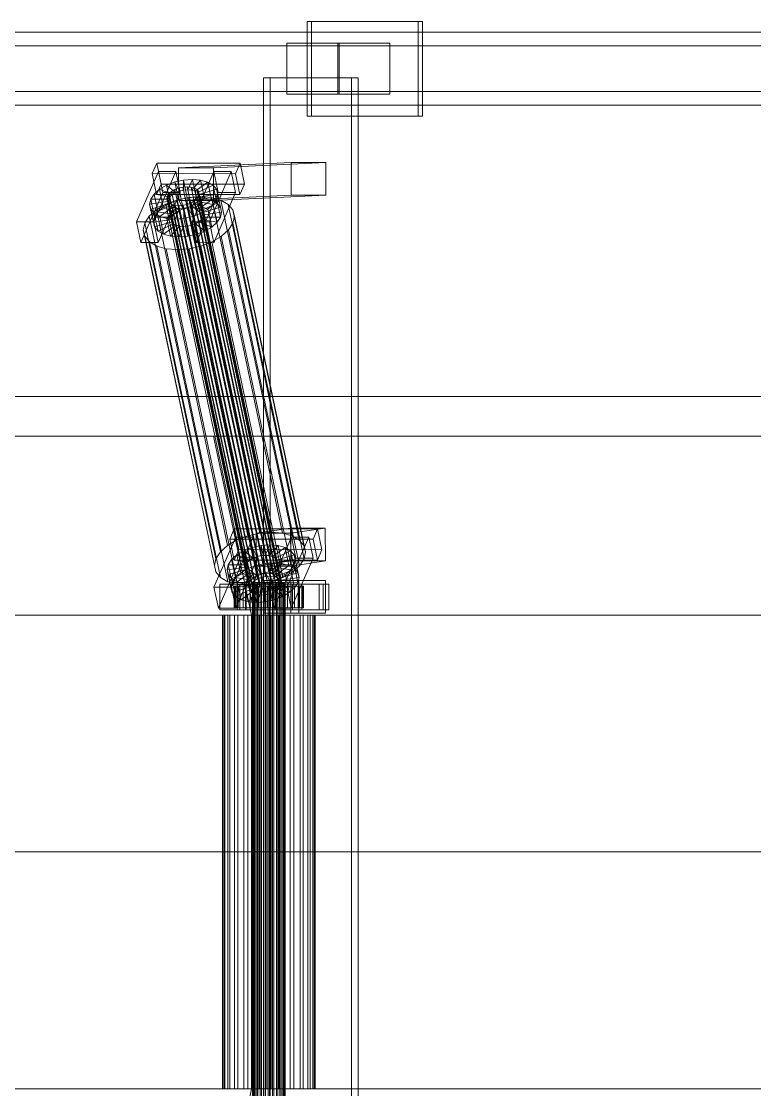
# Model space of a CAD drawing. Header units: millimetres. Extents: x -1970 to 34302, y -65268 to 6837.
# Drawn here: x 8276 to 8679, y -18130 to -17544 of the extents above; entities that cross this region are included whole.
import ezdxf

# ---------------------------------------------------------------- set-up
doc = ezdxf.new("R2010")
doc.units = ezdxf.units.MM
doc.layers.add('superior_C01', color=7, linetype='Continuous', lineweight=0)

msp = doc.modelspace()

# ---------------------------------------------------------------- linework, layer by layer
at = {"layer": 'superior_C01'}
for p, q in [((8494.11, -17544), (8433.147, -17544)), ((8433.147, -17544), (8433.147, -17596)), ((8435.582, -17544), (8433.147, -17544)), ((8435.582, -17596), (8435.582, -17544)), ((8435.582, -17544), (8496.545, -17544)), ((8494.11, -17596), (8494.11, -17544)), ((8494.11, -17544), (8496.545, -17544)), ((8496.545, -17544), (8496.545, -17596)), ((9189.09, -17550), (8046.028, -17550)), ((8058.203, -17550), (9201.265, -17550)), ((9275.837, -17550), (8132.775, -17550)), ((8147.994, -17550), (9291.056, -17550)), ((9282.365, -17557.5), (8051.034, -17557.5)), ((8053.197, -17557.5), (9284.528, -17557.5)), ((8450.666, -17556), (8422.09, -17556)), ((8422.09, -17556), (8422.09, -17584)), ((8449.949, -17556), (8422.09, -17556)), ((8449.949, -17584), (8449.949, -17556)), ((8449.949, -17556), (8478.526, -17556)), ((8450.666, -17584), (8450.666, -17556)), ((8450.666, -17556), (8478.526, -17556)), ((8478.526, -17556), (8478.526, -17584)), ((8457.529, -17575), (8409.139, -17575)), ((8409.139, -17575), (8409.139, -18425)), ((8412.792, -17575), (8409.139, -17575)), ((8412.792, -18425), (8412.792, -17575)), ((8412.792, -17575), (8461.181, -17575)), ((8457.529, -18425), (8457.529, -17575)), ((8457.529, -17575), (8461.181, -17575)), ((8461.181, -17575), (8461.181, -18425)), ((8051.034, -17582.5), (9282.365, -17582.5)), ((8053.197, -17582.5), (9284.528, -17582.5)), ((8422.09, -17584), (8450.666, -17584)), ((8422.09, -17584), (8449.949, -17584)), ((8478.526, -17584), (8449.949, -17584)), ((8478.526, -17584), (8450.666, -17584)), ((8046.028, -17590), (9189.09, -17590)), ((8058.203, -17590), (9201.265, -17590)), ((8132.775, -17590), (9275.837, -17590)), ((8147.994, -17590), (9291.056, -17590)), ((8433.147, -17596), (8494.11, -17596)), ((8433.147, -17596), (8435.582, -17596)), ((8496.545, -17596), (8435.582, -17596)), ((8496.545, -17596), (8494.11, -17596)), ((8350.609, -17621.857), (8348.109, -17627.592)), ((8353.04, -17633.325), (8350.609, -17621.857)), ((8350.609, -17621.857), (8396.332, -17621.914)), ((8424.296, -17621.488), (8362.622, -17624.356)), ((8381.673, -17624.356), (8443.347, -17621.488)), ((8393.832, -17627.65), (8396.332, -17621.914)), ((8396.332, -17621.914), (8398.763, -17633.382)), ((8424.374, -17639.486), (8424.296, -17621.488)), ((8424.296, -17621.488), (8443.347, -17621.488)), ((8443.347, -17621.488), (8443.425, -17639.486)), ((8351.467, -17626.449), (8339.468, -17653.98)), ((8393.832, -17627.65), (8348.109, -17627.592)), ((8348.109, -17627.592), (8350.541, -17639.061)), ((8348.993, -17653.992), (8360.993, -17626.461)), ((8353.898, -17637.917), (8351.467, -17626.449)), ((8351.467, -17626.449), (8360.993, -17626.461)), ((8360.993, -17626.461), (8363.424, -17637.929)), ((8381.673, -17624.356), (8362.622, -17624.356)), ((8362.622, -17624.356), (8362.7, -17642.354)), ((8381.949, -17626.487), (8369.949, -17654.019)), ((8379.475, -17654.031), (8391.474, -17626.499)), ((8381.75, -17642.354), (8381.673, -17624.356)), ((8384.38, -17637.955), (8381.949, -17626.487)), ((8381.949, -17626.487), (8391.474, -17626.499)), ((8391.474, -17626.499), (8393.905, -17637.967)), ((8396.263, -17639.118), (8393.832, -17627.65)), ((8350.541, -17639.061), (8353.04, -17633.325)), ((8352.096, -17636.164), (8355.956, -17633.91)), ((8398.763, -17633.382), (8353.04, -17633.325)), ((8355.956, -17633.91), (8360.459, -17632.183)), ((8355.956, -17633.91), (8360.924, -17637.975)), ((8358.039, -17643.74), (8355.956, -17633.91)), ((8360.459, -17632.183), (8365.298, -17631.1)), ((8360.459, -17632.183), (8363.057, -17637.157)), ((8362.543, -17642.013), (8360.459, -17632.183)), ((8360.576, -17636.336), (8362.709, -17635.518)), ((8362.709, -17635.518), (8365.002, -17635.005)), ((8408.032, -17849.317), (8362.709, -17635.518)), ((8365.002, -17635.005), (8367.297, -17634.832)), ((8410.325, -17848.804), (8365.002, -17635.005)), ((8365.298, -17631.1), (8370.144, -17630.735)), ((8365.298, -17631.1), (8365.349, -17636.643)), ((8367.382, -17640.93), (8365.298, -17631.1)), ((8367.297, -17634.832), (8369.439, -17635.011)), ((8412.62, -17848.631), (8367.297, -17634.832)), ((8370.144, -17630.735), (8367.645, -17636.47)), ((8369.439, -17635.011), (8371.282, -17635.529)), ((8414.762, -17848.809), (8369.439, -17635.011)), ((8374.667, -17631.112), (8369.787, -17636.649)), ((8372.228, -17640.564), (8370.144, -17630.735)), ((8370.144, -17630.735), (8374.667, -17631.112)), ((8371.282, -17635.529), (8372.7, -17636.352)), ((8416.605, -17849.328), (8371.282, -17635.529)), ((8378.557, -17632.206), (8371.63, -17637.167)), ((8381.551, -17633.943), (8373.048, -17637.99)), ((8376.751, -17640.942), (8374.667, -17631.112)), ((8374.667, -17631.112), (8378.557, -17632.206)), ((8380.641, -17642.036), (8378.557, -17632.206)), ((8378.557, -17632.206), (8381.551, -17633.943)), ((8383.635, -17643.772), (8381.551, -17633.943)), ((8381.551, -17633.943), (8383.443, -17636.203)), ((8398.763, -17633.382), (8396.263, -17639.118)), ((8341.899, -17665.449), (8353.898, -17637.917)), ((8346.684, -17644.431), (8347.296, -17641.61)), ((8347.296, -17641.61), (8349.142, -17638.79)), ((8347.296, -17641.61), (8356.822, -17641.622)), ((8349.38, -17651.44), (8347.296, -17641.61)), ((8349.142, -17638.79), (8352.096, -17636.164)), ((8349.142, -17638.79), (8357.696, -17640.286)), ((8351.226, -17648.62), (8349.142, -17638.79)), ((8350.541, -17639.061), (8396.263, -17639.118)), ((8363.424, -17637.929), (8351.424, -17665.461)), ((8352.096, -17636.164), (8359.095, -17639.042)), ((8354.18, -17645.994), (8352.096, -17636.164)), ((8363.424, -17637.929), (8353.898, -17637.917)), ((8356.184, -17641.32), (8356.474, -17639.983)), ((8356.498, -17642.566), (8356.184, -17641.32)), ((8401.507, -17855.119), (8356.184, -17641.32)), ((8356.474, -17639.983), (8357.349, -17638.648)), ((8401.797, -17853.782), (8356.474, -17639.983)), ((8356.822, -17641.622), (8356.532, -17642.958)), ((8357.696, -17640.286), (8356.822, -17641.622)), ((8356.822, -17641.622), (8358.906, -17651.452)), ((8357.349, -17638.648), (8358.748, -17637.404)), ((8402.672, -17852.446), (8357.349, -17638.648)), ((8359.095, -17639.042), (8357.696, -17640.286)), ((8357.696, -17640.286), (8359.78, -17650.116)), ((8358.748, -17637.404), (8360.576, -17636.336)), ((8404.071, -17851.202), (8358.748, -17637.404)), ((8360.924, -17637.975), (8359.095, -17639.042)), ((8359.095, -17639.042), (8361.179, -17648.872)), ((8405.899, -17850.135), (8360.576, -17636.336)), ((8363.057, -17637.157), (8360.924, -17637.975)), ((8360.924, -17637.975), (8363.007, -17647.804)), ((8361.575, -17642.107), (8368.044, -17640.659)), ((8367.382, -17640.93), (8362.543, -17642.013)), ((8424.374, -17639.486), (8362.7, -17642.354)), ((8365.349, -17636.643), (8363.057, -17637.157)), ((8363.057, -17637.157), (8365.14, -17646.986)), ((8367.645, -17636.47), (8365.349, -17636.643)), ((8365.349, -17636.643), (8367.433, -17646.473)), ((8372.228, -17640.564), (8367.382, -17640.93)), ((8367.433, -17646.473), (8367.382, -17640.93)), ((8367.645, -17636.47), (8369.728, -17646.3)), ((8369.787, -17636.649), (8367.645, -17636.47)), ((8368.044, -17640.659), (8374.523, -17640.17)), ((8407.116, -17824.968), (8368.044, -17640.659)), ((8369.728, -17646.3), (8372.228, -17640.564)), ((8369.787, -17636.649), (8371.871, -17646.479)), ((8371.63, -17637.167), (8369.787, -17636.649)), ((8372.746, -17641.341), (8371.347, -17642.585)), ((8371.63, -17637.167), (8373.713, -17646.997)), ((8373.048, -17637.99), (8371.63, -17637.167)), ((8371.871, -17646.479), (8376.751, -17640.942)), ((8376.751, -17640.942), (8372.228, -17640.564)), ((8372.381, -17665.487), (8384.38, -17637.955)), ((8372.7, -17636.352), (8373.597, -17637.422)), ((8418.023, -17850.15), (8372.7, -17636.352)), ((8373.62, -17640.005), (8372.746, -17641.341)), ((8418.069, -17855.139), (8372.746, -17641.341)), ((8373.048, -17637.99), (8375.131, -17647.82)), ((8373.944, -17639.061), (8373.048, -17637.99)), ((8373.093, -17642.979), (8373.968, -17641.643)), ((8373.597, -17637.422), (8373.911, -17638.668)), ((8418.92, -17851.221), (8373.597, -17637.422)), ((8373.911, -17638.668), (8373.62, -17640.005)), ((8373.62, -17640.005), (8418.943, -17853.804)), ((8419.233, -17852.467), (8373.911, -17638.668)), ((8383.443, -17636.203), (8373.944, -17639.061)), ((8373.944, -17639.061), (8376.028, -17648.891)), ((8374.258, -17640.307), (8373.944, -17639.061)), ((8373.968, -17641.643), (8374.258, -17640.307)), ((8373.968, -17641.643), (8383.493, -17641.655)), ((8376.051, -17651.473), (8373.968, -17641.643)), ((8384.106, -17638.834), (8374.258, -17640.307)), ((8374.258, -17640.307), (8376.342, -17650.137)), ((8374.523, -17640.17), (8380.568, -17640.674)), ((8413.594, -17824.479), (8374.523, -17640.17)), ((8380.641, -17642.036), (8376.751, -17640.942)), ((8380.568, -17640.674), (8385.769, -17642.137)), ((8419.64, -17824.984), (8380.568, -17640.674)), ((8383.493, -17641.655), (8381.647, -17644.475)), ((8443.425, -17639.486), (8381.75, -17642.354)), ((8393.905, -17637.967), (8381.906, -17665.499)), ((8385.527, -17646.033), (8383.443, -17636.203)), ((8383.443, -17636.203), (8384.106, -17638.834)), ((8384.106, -17638.834), (8383.493, -17641.655)), ((8383.493, -17641.655), (8385.577, -17651.485)), ((8386.19, -17648.664), (8384.106, -17638.834)), ((8393.905, -17637.967), (8384.38, -17637.955)), ((8443.425, -17639.486), (8424.374, -17639.486)), ((8346.446, -17650.939), (8350.395, -17647.428)), ((8346.684, -17644.431), (8356.532, -17642.958)), ((8347.346, -17647.062), (8346.684, -17644.431)), ((8348.767, -17654.261), (8346.684, -17644.431)), ((8347.346, -17647.062), (8356.845, -17644.204)), ((8349.239, -17649.322), (8347.346, -17647.062)), ((8349.43, -17656.892), (8347.346, -17647.062)), ((8349.239, -17649.322), (8357.742, -17645.275)), ((8350.395, -17647.428), (8355.555, -17644.416)), ((8389.466, -17831.737), (8350.395, -17647.428)), ((8354.18, -17645.994), (8351.226, -17648.62)), ((8352.232, -17651.059), (8359.16, -17646.098)), ((8358.039, -17643.74), (8354.18, -17645.994)), ((8361.179, -17648.872), (8354.18, -17645.994)), ((8355.555, -17644.416), (8361.575, -17642.107)), ((8394.626, -17828.725), (8355.555, -17644.416)), ((8356.123, -17652.153), (8361.003, -17646.616)), ((8357.394, -17643.637), (8356.498, -17642.566)), ((8401.821, -17856.365), (8356.498, -17642.566)), ((8356.532, -17642.958), (8356.845, -17644.204)), ((8356.532, -17642.958), (8358.615, -17652.788)), ((8356.845, -17644.204), (8357.742, -17645.275)), ((8356.845, -17644.204), (8358.929, -17654.034)), ((8358.812, -17644.459), (8357.394, -17643.637)), ((8402.717, -17857.435), (8357.394, -17643.637)), ((8357.742, -17645.275), (8359.16, -17646.098)), ((8357.742, -17645.275), (8359.826, -17655.105)), ((8362.543, -17642.013), (8358.039, -17643.74)), ((8363.007, -17647.804), (8358.039, -17643.74)), ((8360.655, -17644.978), (8358.812, -17644.459)), ((8404.135, -17858.258), (8358.812, -17644.459)), ((8359.16, -17646.098), (8361.003, -17646.616)), ((8359.16, -17646.098), (8361.244, -17655.927)), ((8360.645, -17652.53), (8363.145, -17646.795)), ((8362.798, -17645.156), (8360.655, -17644.978)), ((8405.978, -17858.776), (8360.655, -17644.978)), ((8361.003, -17646.616), (8363.145, -17646.795)), ((8361.003, -17646.616), (8363.086, -17656.446)), ((8400.646, -17826.416), (8361.575, -17642.107)), ((8365.14, -17646.986), (8362.543, -17642.013)), ((8362.7, -17642.354), (8381.75, -17642.354)), ((8365.093, -17644.983), (8362.798, -17645.156)), ((8408.12, -17858.955), (8362.798, -17645.156)), ((8363.007, -17647.804), (8365.14, -17646.986)), ((8363.145, -17646.795), (8365.44, -17646.622)), ((8363.145, -17646.795), (8365.229, -17656.624)), ((8367.385, -17644.47), (8365.093, -17644.983)), ((8410.416, -17858.782), (8365.093, -17644.983)), ((8365.14, -17646.986), (8367.433, -17646.473)), ((8365.44, -17646.622), (8367.733, -17646.108)), ((8365.491, -17652.165), (8365.44, -17646.622)), ((8365.44, -17646.622), (8367.524, -17656.451)), ((8369.518, -17643.652), (8367.385, -17644.47)), ((8412.708, -17858.269), (8367.385, -17644.47)), ((8367.433, -17646.473), (8369.728, -17646.3)), ((8367.733, -17646.108), (8369.866, -17645.29)), ((8370.331, -17651.082), (8367.733, -17646.108)), ((8367.733, -17646.108), (8369.817, -17655.938)), ((8371.347, -17642.585), (8369.518, -17643.652)), ((8414.841, -17857.451), (8369.518, -17643.652)), ((8369.728, -17646.3), (8371.871, -17646.479)), ((8369.866, -17645.29), (8371.694, -17644.223)), ((8374.834, -17649.355), (8369.866, -17645.29)), ((8369.866, -17645.29), (8371.95, -17655.12)), ((8416.67, -17856.383), (8371.347, -17642.585)), ((8371.694, -17644.223), (8373.093, -17642.979)), ((8378.694, -17647.101), (8371.694, -17644.223)), ((8371.694, -17644.223), (8373.778, -17654.053)), ((8371.871, -17646.479), (8373.713, -17646.997)), ((8381.647, -17644.475), (8373.093, -17642.979)), ((8373.093, -17642.979), (8375.177, -17652.809)), ((8373.713, -17646.997), (8380.641, -17642.036)), ((8373.713, -17646.997), (8375.131, -17647.82)), ((8378.694, -17647.101), (8374.834, -17649.355)), ((8375.131, -17647.82), (8383.635, -17643.772)), ((8376.028, -17648.891), (8385.527, -17646.033)), ((8381.647, -17644.475), (8378.694, -17647.101)), ((8380.777, -17656.931), (8378.694, -17647.101)), ((8383.635, -17643.772), (8380.641, -17642.036)), ((8383.731, -17654.305), (8381.647, -17644.475)), ((8385.527, -17646.033), (8383.635, -17643.772)), ((8386.19, -17648.664), (8385.527, -17646.033)), ((8385.769, -17642.137), (8389.771, -17644.459)), ((8424.841, -17826.446), (8385.769, -17642.137)), ((8389.771, -17644.459), (8392.301, -17647.481)), ((8428.843, -17828.768), (8389.771, -17644.459)), ((8392.301, -17647.481), (8393.187, -17650.998)), ((8431.373, -17831.79), (8392.301, -17647.481)), ((8343.978, -17654.709), (8346.446, -17650.939)), ((8385.518, -17835.248), (8346.446, -17650.939)), ((8349.38, -17651.44), (8348.767, -17654.261)), ((8358.615, -17652.788), (8348.767, -17654.261)), ((8352.232, -17651.059), (8349.239, -17649.322)), ((8351.322, -17659.152), (8349.239, -17649.322)), ((8351.226, -17648.62), (8349.38, -17651.44)), ((8358.906, -17651.452), (8349.38, -17651.44)), ((8359.78, -17650.116), (8351.226, -17648.62)), ((8356.123, -17652.153), (8352.232, -17651.059)), ((8354.316, -17660.889), (8352.232, -17651.059)), ((8360.645, -17652.53), (8356.123, -17652.153)), ((8358.206, -17661.983), (8356.123, -17652.153)), ((8358.615, -17652.788), (8358.906, -17651.452)), ((8358.929, -17654.034), (8358.615, -17652.788)), ((8358.906, -17651.452), (8359.78, -17650.116)), ((8359.78, -17650.116), (8361.179, -17648.872)), ((8365.491, -17652.165), (8360.645, -17652.53)), ((8362.729, -17662.36), (8360.645, -17652.53)), ((8361.179, -17648.872), (8363.007, -17647.804)), ((8370.331, -17651.082), (8365.491, -17652.165)), ((8367.575, -17661.995), (8365.491, -17652.165)), ((8374.834, -17649.355), (8370.331, -17651.082)), ((8372.414, -17660.912), (8370.331, -17651.082)), ((8375.177, -17652.809), (8373.778, -17654.053)), ((8376.917, -17659.184), (8374.834, -17649.355)), ((8375.131, -17647.82), (8376.028, -17648.891)), ((8376.051, -17651.473), (8375.177, -17652.809)), ((8375.177, -17652.809), (8383.731, -17654.305)), ((8376.028, -17648.891), (8376.342, -17650.137)), ((8376.342, -17650.137), (8376.051, -17651.473)), ((8385.577, -17651.485), (8376.051, -17651.473)), ((8376.342, -17650.137), (8386.19, -17648.664)), ((8383.731, -17654.305), (8385.577, -17651.485)), ((8385.577, -17651.485), (8386.19, -17648.664)), ((8393.187, -17650.998), (8392.368, -17654.769)), ((8432.258, -17835.307), (8393.187, -17650.998)), ((8348.993, -17653.992), (8339.468, -17653.98)), ((8339.468, -17653.98), (8341.899, -17665.449)), ((8343.159, -17658.48), (8343.978, -17654.709)), ((8344.045, -17661.997), (8343.159, -17658.48)), ((8382.231, -17842.789), (8343.159, -17658.48)), ((8383.05, -17839.018), (8343.978, -17654.709)), ((8348.767, -17654.261), (8349.43, -17656.892)), ((8351.424, -17665.461), (8348.993, -17653.992)), ((8358.929, -17654.034), (8349.43, -17656.892)), ((8349.43, -17656.892), (8351.322, -17659.152)), ((8359.826, -17655.105), (8351.322, -17659.152)), ((8351.322, -17659.152), (8354.316, -17660.889)), ((8361.244, -17655.927), (8354.316, -17660.889)), ((8363.086, -17656.446), (8358.206, -17661.983)), ((8359.826, -17655.105), (8358.929, -17654.034)), ((8361.244, -17655.927), (8359.826, -17655.105)), ((8363.086, -17656.446), (8361.244, -17655.927)), ((8365.229, -17656.624), (8362.729, -17662.36)), ((8365.229, -17656.624), (8363.086, -17656.446)), ((8367.524, -17656.451), (8365.229, -17656.624)), ((8369.817, -17655.938), (8367.524, -17656.451)), ((8367.524, -17656.451), (8367.575, -17661.995)), ((8371.95, -17655.12), (8369.817, -17655.938)), ((8369.817, -17655.938), (8372.414, -17660.912)), ((8379.475, -17654.031), (8369.949, -17654.019)), ((8369.949, -17654.019), (8372.381, -17665.487)), ((8373.778, -17654.053), (8371.95, -17655.12)), ((8371.95, -17655.12), (8376.917, -17659.184)), ((8372.414, -17660.912), (8376.917, -17659.184)), ((8373.778, -17654.053), (8380.777, -17656.931)), ((8376.917, -17659.184), (8380.777, -17656.931)), ((8381.906, -17665.499), (8379.475, -17654.031)), ((8380.777, -17656.931), (8383.731, -17654.305)), ((8389.9, -17658.539), (8385.952, -17662.05)), ((8392.368, -17654.769), (8389.9, -17658.539)), ((8428.972, -17842.848), (8389.9, -17658.539)), ((8392.368, -17654.769), (8431.439, -17839.078)), ((8346.575, -17665.019), (8344.045, -17661.997)), ((8383.116, -17846.306), (8344.045, -17661.997)), ((8350.577, -17667.341), (8346.575, -17665.019)), ((8385.646, -17849.328), (8346.575, -17665.019)), ((8354.316, -17660.889), (8358.206, -17661.983)), ((8358.206, -17661.983), (8362.729, -17662.36)), ((8362.729, -17662.36), (8367.575, -17661.995)), ((8367.575, -17661.995), (8372.414, -17660.912)), ((8380.792, -17665.062), (8374.772, -17667.371)), ((8385.952, -17662.05), (8380.792, -17665.062)), ((8419.863, -17849.371), (8380.792, -17665.062)), ((8425.023, -17846.359), (8385.952, -17662.05)), ((8341.899, -17665.449), (8351.424, -17665.461)), ((8355.778, -17668.803), (8350.577, -17667.341)), ((8389.648, -17851.65), (8350.577, -17667.341)), ((8361.824, -17669.308), (8355.778, -17668.803)), ((8394.849, -17853.113), (8355.778, -17668.803)), ((8368.302, -17668.819), (8361.824, -17669.308)), ((8400.895, -17853.617), (8361.824, -17669.308)), ((8374.772, -17667.371), (8368.302, -17668.819)), ((8407.373, -17853.128), (8368.302, -17668.819)), ((8372.381, -17665.487), (8381.906, -17665.499)), ((8413.843, -17851.68), (8374.772, -17667.371)), ((2005.168, -17750), (11044.69, -17750)), ((11046.22, -17750), (2006.698, -17750)), ((7447.754, -17771.702), (8381.764, -17771.702)), ((8383.58, -17771.702), (7449.571, -17771.702)), ((8381.764, -17771.702), (8402.602, -17870)), ((8381.764, -17771.702), (8383.58, -17771.702)), ((8381.764, -17771.702), (8953.606, -17771.702)), ((8404.418, -17870), (8383.58, -17771.702)), ((8955.423, -17771.702), (8383.58, -17771.702)), ((8393.154, -17822.549), (8390.654, -17828.285)), ((8395.585, -17834.017), (8393.154, -17822.549)), ((8393.154, -17822.549), (8438.876, -17822.606)), ((8423.981, -17822.189), (8405.079, -17825.057)), ((8424.233, -17840.17), (8423.981, -17822.189)), ((8423.981, -17822.189), (8443.031, -17822.189)), ((8424.13, -17825.057), (8443.031, -17822.189)), ((8436.376, -17828.342), (8438.876, -17822.606)), ((8438.876, -17822.606), (8441.307, -17834.074)), ((8443.031, -17822.189), (8443.284, -17840.17)), ((8394.011, -17827.141), (8382.012, -17854.673)), ((8394.626, -17828.725), (8389.466, -17831.737)), ((8436.376, -17828.342), (8390.654, -17828.285)), ((8390.654, -17828.285), (8393.085, -17839.753)), ((8391.538, -17854.685), (8403.537, -17827.153)), ((8396.443, -17838.609), (8394.011, -17827.141)), ((8394.011, -17827.141), (8403.537, -17827.153)), ((8400.646, -17826.416), (8394.626, -17828.725)), ((8407.116, -17824.968), (8400.646, -17826.416)), ((8403.537, -17827.153), (8405.968, -17838.621)), ((8424.13, -17825.057), (8405.079, -17825.057)), ((8405.079, -17825.057), (8405.332, -17843.038)), ((8413.594, -17824.479), (8407.116, -17824.968)), ((8424.493, -17827.179), (8412.494, -17854.711)), ((8419.64, -17824.984), (8413.594, -17824.479)), ((8424.841, -17826.446), (8419.64, -17824.984)), ((8422.019, -17854.723), (8434.019, -17827.191)), ((8424.382, -17843.038), (8424.13, -17825.057)), ((8426.924, -17838.647), (8424.493, -17827.179)), ((8424.493, -17827.179), (8434.019, -17827.191)), ((8428.843, -17828.768), (8424.841, -17826.446)), ((8431.373, -17831.79), (8428.843, -17828.768)), ((8434.019, -17827.191), (8436.45, -17838.659)), ((8438.807, -17839.81), (8436.376, -17828.342)), ((8385.518, -17835.248), (8383.05, -17839.018)), ((8389.466, -17831.737), (8385.518, -17835.248)), ((8393.085, -17839.753), (8395.585, -17834.017)), ((8394.64, -17836.856), (8398.5, -17834.603)), ((8441.307, -17834.074), (8395.585, -17834.017)), ((8398.5, -17834.603), (8403.003, -17832.875)), ((8398.5, -17834.603), (8403.468, -17838.667)), ((8400.584, -17844.433), (8398.5, -17834.603)), ((8403.003, -17832.875), (8407.843, -17831.792)), ((8403.003, -17832.875), (8405.601, -17837.849)), ((8405.087, -17842.705), (8403.003, -17832.875)), ((8407.843, -17831.792), (8412.689, -17831.427)), ((8407.843, -17831.792), (8407.893, -17837.336)), ((8409.927, -17841.622), (8407.843, -17831.792)), ((8412.689, -17831.427), (8410.189, -17837.163)), ((8417.211, -17831.804), (8412.331, -17837.341)), ((8414.773, -17841.257), (8412.689, -17831.427)), ((8412.689, -17831.427), (8417.211, -17831.804)), ((8421.102, -17832.898), (8414.174, -17837.86)), ((8424.095, -17834.635), (8415.592, -17838.682)), ((8419.295, -17841.634), (8417.211, -17831.804)), ((8417.211, -17831.804), (8421.102, -17832.898)), ((8423.186, -17842.728), (8421.102, -17832.898)), ((8421.102, -17832.898), (8424.095, -17834.635)), ((8426.179, -17844.465), (8424.095, -17834.635)), ((8424.095, -17834.635), (8425.988, -17836.895)), ((8432.258, -17835.307), (8431.373, -17831.79)), ((8431.439, -17839.078), (8432.258, -17835.307)), ((8441.307, -17834.074), (8438.807, -17839.81)), ((8383.05, -17839.018), (8382.231, -17842.789)), ((8384.443, -17866.141), (8396.443, -17838.609)), ((8389.841, -17842.302), (8391.687, -17839.482)), ((8391.687, -17839.482), (8394.64, -17836.856)), ((8391.687, -17839.482), (8400.241, -17840.978)), ((8393.77, -17849.312), (8391.687, -17839.482)), ((8393.085, -17839.753), (8438.807, -17839.81)), ((8405.968, -17838.621), (8393.969, -17866.153)), ((8394.64, -17836.856), (8401.64, -17839.734)), ((8396.724, -17846.686), (8394.64, -17836.856)), ((8405.968, -17838.621), (8396.443, -17838.609)), ((8400.241, -17840.978), (8399.366, -17842.314)), ((8401.64, -17839.734), (8400.241, -17840.978)), ((8400.241, -17840.978), (8402.324, -17850.808)), ((8403.468, -17838.667), (8401.64, -17839.734)), ((8401.64, -17839.734), (8403.723, -17849.564)), ((8405.601, -17837.849), (8403.468, -17838.667)), ((8403.468, -17838.667), (8405.552, -17848.497)), ((8424.233, -17840.17), (8405.332, -17843.038)), ((8407.893, -17837.336), (8405.601, -17837.849)), ((8405.601, -17837.849), (8407.685, -17847.679)), ((8410.189, -17837.163), (8407.893, -17837.336)), ((8407.893, -17837.336), (8409.977, -17847.165)), ((8414.773, -17841.257), (8409.927, -17841.622)), ((8410.189, -17837.163), (8412.273, -17846.992)), ((8412.331, -17837.341), (8410.189, -17837.163)), ((8412.273, -17846.992), (8414.773, -17841.257)), ((8412.331, -17837.341), (8414.415, -17847.171)), ((8414.174, -17837.86), (8412.331, -17837.341)), ((8414.174, -17837.86), (8416.258, -17847.689)), ((8415.592, -17838.682), (8414.174, -17837.86)), ((8419.295, -17841.634), (8414.773, -17841.257)), ((8414.925, -17866.179), (8426.924, -17838.647)), ((8415.592, -17838.682), (8417.676, -17848.512)), ((8416.488, -17839.753), (8415.592, -17838.682)), ((8425.988, -17836.895), (8416.488, -17839.753)), ((8416.488, -17839.753), (8418.572, -17849.583)), ((8416.802, -17840.999), (8416.488, -17839.753)), ((8416.512, -17842.335), (8416.802, -17840.999)), ((8426.65, -17839.526), (8416.802, -17840.999)), ((8416.802, -17840.999), (8418.886, -17850.829)), ((8443.284, -17840.17), (8424.233, -17840.17)), ((8443.284, -17840.17), (8424.382, -17843.038)), ((8436.45, -17838.659), (8424.451, -17866.191)), ((8428.072, -17846.725), (8425.988, -17836.895)), ((8425.988, -17836.895), (8426.65, -17839.526)), ((8426.65, -17839.526), (8426.038, -17842.347)), ((8428.734, -17849.356), (8426.65, -17839.526)), ((8436.45, -17838.659), (8426.924, -17838.647)), ((8428.972, -17842.848), (8431.439, -17839.078)), ((8382.231, -17842.789), (8383.116, -17846.306)), ((8383.116, -17846.306), (8385.646, -17849.328)), ((8389.228, -17845.123), (8389.841, -17842.302)), ((8389.228, -17845.123), (8399.076, -17843.65)), ((8389.891, -17847.754), (8389.228, -17845.123)), ((8391.312, -17854.953), (8389.228, -17845.123)), ((8389.841, -17842.302), (8399.366, -17842.314)), ((8391.924, -17852.132), (8389.841, -17842.302)), ((8389.891, -17847.754), (8399.39, -17844.897)), ((8391.783, -17850.015), (8400.286, -17845.967)), ((8396.724, -17846.686), (8393.77, -17849.312)), ((8394.777, -17851.751), (8401.704, -17846.79)), ((8400.584, -17844.433), (8396.724, -17846.686)), ((8403.723, -17849.564), (8396.724, -17846.686)), ((8399.366, -17842.314), (8399.076, -17843.65)), ((8399.076, -17843.65), (8399.39, -17844.897)), ((8399.076, -17843.65), (8401.16, -17853.48)), ((8399.366, -17842.314), (8401.45, -17852.144)), ((8399.39, -17844.897), (8400.286, -17845.967)), ((8399.39, -17844.897), (8401.474, -17854.726)), ((8400.286, -17845.967), (8401.704, -17846.79)), ((8400.286, -17845.967), (8402.37, -17855.797)), ((8405.087, -17842.705), (8400.584, -17844.433)), ((8405.552, -17848.497), (8400.584, -17844.433)), ((8401.704, -17846.79), (8403.547, -17847.308)), ((8401.704, -17846.79), (8403.788, -17856.62)), ((8409.927, -17841.622), (8405.087, -17842.705)), ((8407.685, -17847.679), (8405.087, -17842.705)), ((8405.332, -17843.038), (8424.382, -17843.038)), ((8407.685, -17847.679), (8409.977, -17847.165)), ((8407.985, -17847.314), (8410.277, -17846.801)), ((8409.977, -17847.165), (8409.927, -17841.622)), ((8409.977, -17847.165), (8412.273, -17846.992)), ((8410.277, -17846.801), (8412.41, -17845.983)), ((8412.875, -17851.774), (8410.277, -17846.801)), ((8410.277, -17846.801), (8412.361, -17856.631)), ((8412.273, -17846.992), (8414.415, -17847.171)), ((8412.41, -17845.983), (8414.239, -17844.915)), ((8417.378, -17850.047), (8412.41, -17845.983)), ((8412.41, -17845.983), (8414.494, -17855.812)), ((8414.239, -17844.915), (8415.638, -17843.671)), ((8421.238, -17847.793), (8414.239, -17844.915)), ((8414.239, -17844.915), (8416.322, -17854.745)), ((8414.415, -17847.171), (8419.295, -17841.634)), ((8414.415, -17847.171), (8416.258, -17847.689)), ((8415.638, -17843.671), (8416.512, -17842.335)), ((8424.192, -17845.167), (8415.638, -17843.671)), ((8415.638, -17843.671), (8417.721, -17853.501)), ((8416.258, -17847.689), (8423.186, -17842.728)), ((8416.512, -17842.335), (8426.038, -17842.347)), ((8418.596, -17852.165), (8416.512, -17842.335)), ((8417.676, -17848.512), (8426.179, -17844.465)), ((8418.572, -17849.583), (8428.072, -17846.725)), ((8423.186, -17842.728), (8419.295, -17841.634)), ((8419.863, -17849.371), (8425.023, -17846.359)), ((8424.192, -17845.167), (8421.238, -17847.793)), ((8426.179, -17844.465), (8423.186, -17842.728)), ((8426.038, -17842.347), (8424.192, -17845.167)), ((8426.275, -17854.997), (8424.192, -17845.167)), ((8425.023, -17846.359), (8428.972, -17842.848)), ((8426.038, -17842.347), (8428.121, -17852.177)), ((8428.072, -17846.725), (8426.179, -17844.465)), ((8428.734, -17849.356), (8428.072, -17846.725)), ((8394.671, -17853), (8385.145, -17853)), ((8385.145, -17853), (8385.145, -17867)), ((8399.755, -17853), (8385.145, -17853)), ((8385.646, -17849.328), (8389.648, -17851.65)), ((8389.648, -17851.65), (8394.849, -17853.113)), ((8391.783, -17850.015), (8389.891, -17847.754)), ((8391.974, -17857.584), (8389.891, -17847.754)), ((8391.924, -17852.132), (8391.312, -17854.953)), ((8394.777, -17851.751), (8391.783, -17850.015)), ((8393.867, -17859.844), (8391.783, -17850.015)), ((8393.77, -17849.312), (8391.924, -17852.132)), ((8401.45, -17852.144), (8391.924, -17852.132)), ((8402.324, -17850.808), (8393.77, -17849.312)), ((8394.671, -17867), (8394.671, -17853)), ((8394.671, -17853), (8409.281, -17853)), ((8398.667, -17852.845), (8394.777, -17851.751)), ((8396.86, -17861.581), (8394.777, -17851.751)), ((8442.011, -17853), (8396.289, -17853)), ((8396.289, -17853), (8396.289, -17867)), ((8399.333, -17853), (8396.289, -17853)), ((8398.667, -17852.845), (8403.547, -17847.308)), ((8403.189, -17853.223), (8398.667, -17852.845)), ((8400.751, -17862.675), (8398.667, -17852.845)), ((8399.333, -17867), (8399.333, -17853)), ((8399.333, -17853), (8445.055, -17853)), ((8399.755, -17867), (8399.755, -17853)), ((8399.755, -17853), (8409.281, -17853)), ((8401.16, -17853.48), (8401.45, -17852.144)), ((8401.45, -17852.144), (8402.324, -17850.808)), ((8402.672, -17852.446), (8401.797, -17853.782)), ((8402.324, -17850.808), (8403.723, -17849.564)), ((8404.071, -17851.202), (8402.672, -17852.446)), ((8403.355, -17852), (8403.16, -17852)), ((8403.16, -17852), (8403.577, -17852)), ((8403.16, -18148), (8403.16, -17852)), ((8403.189, -17853.223), (8405.689, -17847.487)), ((8408.036, -17852.857), (8403.189, -17853.223)), ((8404.15, -17852), (8403.355, -17852)), ((8403.355, -18148), (8403.355, -17852)), ((8403.547, -17847.308), (8405.689, -17847.487)), ((8403.547, -17847.308), (8405.631, -17857.138)), ((8403.577, -17852), (8404.578, -17852)), ((8403.577, -18148), (8403.577, -17852)), ((8403.723, -17849.564), (8405.552, -17848.497)), ((8405.899, -17850.135), (8404.071, -17851.202)), ((8405.491, -17852), (8404.15, -17852)), ((8404.15, -18148), (8404.15, -17852)), ((8404.578, -17852), (8406.095, -17852)), ((8404.578, -18148), (8404.578, -17852)), ((8407.285, -17852), (8405.491, -17852)), ((8405.491, -18148), (8405.491, -17852)), ((8405.552, -17848.497), (8407.685, -17847.679)), ((8405.689, -17847.487), (8407.985, -17847.314)), ((8405.689, -17847.487), (8407.773, -17857.317)), ((8408.032, -17849.317), (8405.899, -17850.135)), ((8406.095, -17852), (8408.025, -17852)), ((8406.095, -18148), (8406.095, -17852)), ((8409.41, -17852), (8407.285, -17852)), ((8407.285, -18148), (8407.285, -17852)), ((8407.373, -17853.128), (8413.843, -17851.68)), ((8408.036, -17852.857), (8407.985, -17847.314)), ((8407.985, -17847.314), (8410.069, -17857.144)), ((8408.025, -17852), (8410.235, -17852)), ((8408.025, -18148), (8408.025, -17852)), ((8410.325, -17848.804), (8408.032, -17849.317)), ((8412.875, -17851.774), (8408.036, -17852.857)), ((8410.119, -17862.687), (8408.036, -17852.857)), ((8409.281, -17853), (8409.281, -17867)), ((8411.722, -17852), (8409.41, -17852)), ((8409.41, -18148), (8409.41, -17852)), ((8428.676, -17851), (8409.625, -17851)), ((8409.625, -17851), (8409.625, -17869)), ((8424.113, -17851), (8409.625, -17851)), ((8410.235, -17852), (8412.577, -17852)), ((8410.235, -18148), (8410.235, -17852)), ((8412.62, -17848.631), (8410.325, -17848.804)), ((8414.064, -17852), (8411.722, -17852)), ((8411.722, -18148), (8411.722, -17852)), ((8412.577, -17852), (8414.889, -17852)), ((8412.577, -18148), (8412.577, -17852)), ((8414.762, -17848.809), (8412.62, -17848.631)), ((8417.378, -17850.047), (8412.875, -17851.774)), ((8414.959, -17861.604), (8412.875, -17851.774)), ((8413.843, -17851.68), (8419.863, -17849.371)), ((8416.274, -17852), (8414.064, -17852)), ((8414.064, -18148), (8414.064, -17852)), ((8416.605, -17849.328), (8414.762, -17848.809)), ((8414.889, -17852), (8417.014, -17852)), ((8414.889, -18148), (8414.889, -17852)), ((8425.152, -17853), (8415.627, -17853)), ((8415.627, -17853), (8415.627, -17867)), ((8430.237, -17853), (8415.627, -17853)), ((8416.258, -17847.689), (8417.676, -17848.512)), ((8418.204, -17852), (8416.274, -17852)), ((8416.274, -18148), (8416.274, -17852)), ((8418.023, -17850.15), (8416.605, -17849.328)), ((8417.014, -17852), (8418.808, -17852)), ((8417.014, -18148), (8417.014, -17852)), ((8421.238, -17847.793), (8417.378, -17850.047)), ((8419.462, -17859.877), (8417.378, -17850.047)), ((8417.676, -17848.512), (8418.572, -17849.583)), ((8418.596, -17852.165), (8417.721, -17853.501)), ((8418.92, -17851.221), (8418.023, -17850.15)), ((8419.721, -17852), (8418.204, -17852)), ((8418.204, -18148), (8418.204, -17852)), ((8418.572, -17849.583), (8418.886, -17850.829)), ((8418.886, -17850.829), (8418.596, -17852.165)), ((8428.121, -17852.177), (8418.596, -17852.165)), ((8418.808, -17852), (8420.149, -17852)), ((8418.808, -18148), (8418.808, -17852)), ((8418.886, -17850.829), (8428.734, -17849.356)), ((8419.233, -17852.467), (8418.92, -17851.221)), ((8418.943, -17853.804), (8419.233, -17852.467)), ((8420.722, -17852), (8419.721, -17852)), ((8419.721, -18148), (8419.721, -17852)), ((8420.149, -17852), (8420.944, -17852)), ((8420.149, -18148), (8420.149, -17852)), ((8421.139, -17852), (8420.722, -17852)), ((8420.722, -17852), (8420.722, -18148)), ((8420.944, -17852), (8421.139, -17852)), ((8420.944, -18148), (8420.944, -17852)), ((8421.139, -18148), (8421.139, -17852)), ((8423.322, -17857.623), (8421.238, -17847.793)), ((8424.113, -17869), (8424.113, -17851)), ((8424.113, -17851), (8443.164, -17851)), ((8425.152, -17867), (8425.152, -17853)), ((8425.152, -17853), (8439.763, -17853)), ((8426.275, -17854.997), (8428.121, -17852.177)), ((8428.121, -17852.177), (8428.734, -17849.356)), ((8428.676, -17869), (8428.676, -17851)), ((8428.676, -17851), (8443.164, -17851)), ((8430.237, -17867), (8430.237, -17853)), ((8430.237, -17853), (8439.763, -17853)), ((8439.763, -17853), (8439.763, -17867)), ((8442.011, -17867), (8442.011, -17853)), ((8442.011, -17853), (8445.055, -17853)), ((8443.164, -17851), (8443.164, -17869)), ((8445.055, -17853), (8445.055, -17867)), ((8391.538, -17854.685), (8382.012, -17854.673)), ((8382.012, -17854.673), (8384.443, -17866.141)), ((8401.16, -17853.48), (8391.312, -17854.953)), ((8391.312, -17854.953), (8391.974, -17857.584)), ((8393.969, -17866.153), (8391.538, -17854.685)), ((8401.474, -17854.726), (8391.974, -17857.584)), ((8391.974, -17857.584), (8393.867, -17859.844)), ((8393.584, -17854), (8393.171, -17854)), ((8393.171, -17854), (8403.16, -17854)), ((8393.171, -17866), (8393.171, -17854)), ((8393.171, -17854), (8394.051, -17854)), ((8395.263, -17854), (8393.584, -17854)), ((8393.584, -17854), (8403.355, -17854)), ((8393.584, -17866), (8393.584, -17854)), ((8402.37, -17855.797), (8393.867, -17859.844)), ((8394.051, -17854), (8403.577, -17854)), ((8394.051, -17866), (8394.051, -17854)), ((8394.051, -17854), (8396.165, -17854)), ((8394.849, -17853.113), (8400.895, -17853.617)), ((8398.092, -17854), (8395.263, -17854)), ((8395.263, -17854), (8404.15, -17854)), ((8395.263, -17866), (8395.263, -17854)), ((8396.165, -17854), (8404.578, -17854)), ((8396.165, -17866), (8396.165, -17854)), ((8396.165, -17854), (8399.367, -17854)), ((8403.788, -17856.62), (8396.86, -17861.581)), ((8401.879, -17854), (8398.092, -17854)), ((8398.092, -17854), (8405.491, -17854)), ((8398.092, -17866), (8398.092, -17854)), ((8399.367, -17854), (8406.095, -17854)), ((8399.367, -17866), (8399.367, -17854)), ((8399.367, -17854), (8403.441, -17854)), ((8405.631, -17857.138), (8400.751, -17862.675)), ((8400.895, -17853.617), (8407.373, -17853.128)), ((8401.474, -17854.726), (8401.16, -17853.48)), ((8402.37, -17855.797), (8401.474, -17854.726)), ((8401.797, -17853.782), (8401.507, -17855.119)), ((8401.507, -17855.119), (8401.821, -17856.365)), ((8401.821, -17856.365), (8402.717, -17857.435)), ((8406.366, -17854), (8401.879, -17854)), ((8401.879, -17854), (8407.285, -17854)), ((8401.879, -17866), (8401.879, -17854)), ((8403.788, -17856.62), (8402.37, -17855.797)), ((8402.717, -17857.435), (8404.135, -17858.258)), ((8403.16, -17854), (8403.355, -17854)), ((8403.16, -17854), (8403.16, -17866)), ((8403.577, -17854), (8403.16, -17854)), ((8405.273, -17863.052), (8403.189, -17853.223)), ((8403.355, -17854), (8404.15, -17854)), ((8403.355, -17854), (8403.355, -17866)), ((8403.441, -17854), (8408.025, -17854)), ((8403.441, -17866), (8403.441, -17854)), ((8403.441, -17854), (8408.109, -17854)), ((8403.577, -17854), (8403.577, -17866)), ((8404.578, -17854), (8403.577, -17854)), ((8405.631, -17857.138), (8403.788, -17856.62)), ((8404.135, -17858.258), (8405.978, -17858.776)), ((8404.15, -17854), (8405.491, -17854)), ((8404.15, -17854), (8404.15, -17866)), ((8404.578, -17854), (8404.578, -17866)), ((8406.095, -17854), (8404.578, -17854)), ((8407.773, -17857.317), (8405.273, -17863.052)), ((8405.491, -17854), (8407.285, -17854)), ((8405.491, -17854), (8405.491, -17866)), ((8407.773, -17857.317), (8405.631, -17857.138)), ((8405.978, -17858.776), (8408.12, -17858.955)), ((8406.095, -17854), (8406.095, -17866)), ((8408.025, -17854), (8406.095, -17854)), ((8411.248, -17854), (8406.366, -17854)), ((8406.366, -17854), (8409.41, -17854)), ((8406.366, -17866), (8406.366, -17854)), ((8407.285, -17854), (8409.41, -17854)), ((8407.285, -17854), (8407.285, -17866)), ((8410.069, -17857.144), (8407.773, -17857.317)), ((8408.025, -17854), (8408.025, -17866)), ((8410.235, -17854), (8408.025, -17854)), ((8408.109, -17854), (8410.235, -17854)), ((8408.109, -17866), (8408.109, -17854)), ((8408.109, -17854), (8413.051, -17854)), ((8408.12, -17858.955), (8410.416, -17858.782)), ((8409.41, -17854), (8411.722, -17854)), ((8409.41, -17854), (8409.41, -17866)), ((8412.361, -17856.631), (8410.069, -17857.144)), ((8410.069, -17857.144), (8410.119, -17862.687)), ((8410.235, -17854), (8410.235, -17866)), ((8412.577, -17854), (8410.235, -17854)), ((8410.416, -17858.782), (8412.708, -17858.269)), ((8416.19, -17854), (8411.248, -17854)), ((8411.248, -17854), (8411.722, -17854)), ((8411.248, -17866), (8411.248, -17854)), ((8411.722, -17854), (8414.064, -17854)), ((8411.722, -17854), (8411.722, -17866)), ((8414.494, -17855.812), (8412.361, -17856.631)), ((8412.361, -17856.631), (8414.959, -17861.604)), ((8422.019, -17854.723), (8412.494, -17854.711)), ((8412.494, -17854.711), (8414.925, -17866.179)), ((8413.051, -17854), (8412.577, -17854)), ((8412.577, -17854), (8412.577, -17866)), ((8414.889, -17854), (8412.577, -17854)), ((8412.708, -17858.269), (8414.841, -17857.451)), ((8413.051, -17866), (8413.051, -17854)), ((8413.051, -17854), (8417.933, -17854)), ((8416.19, -17854), (8414.064, -17854)), ((8414.064, -17854), (8416.274, -17854)), ((8414.064, -17854), (8414.064, -17866)), ((8416.322, -17854.745), (8414.494, -17855.812)), ((8414.494, -17855.812), (8419.462, -17859.877)), ((8414.841, -17857.451), (8416.67, -17856.383)), ((8417.933, -17854), (8414.889, -17854)), ((8414.889, -17854), (8414.889, -17866)), ((8417.014, -17854), (8414.889, -17854)), ((8420.858, -17854), (8416.19, -17854)), ((8416.19, -17866), (8416.19, -17854)), ((8420.858, -17854), (8416.274, -17854)), ((8416.274, -17854), (8418.204, -17854)), ((8416.274, -17854), (8416.274, -17866)), ((8417.721, -17853.501), (8416.322, -17854.745)), ((8416.322, -17854.745), (8423.322, -17857.623)), ((8416.67, -17856.383), (8418.069, -17855.139)), ((8422.42, -17854), (8417.014, -17854)), ((8417.014, -17854), (8417.014, -17866)), ((8418.808, -17854), (8417.014, -17854)), ((8417.721, -17853.501), (8426.275, -17854.997)), ((8417.933, -17866), (8417.933, -17854)), ((8417.933, -17854), (8422.42, -17854)), ((8418.069, -17855.139), (8418.943, -17853.804)), ((8424.932, -17854), (8418.204, -17854)), ((8418.204, -17854), (8419.721, -17854)), ((8418.204, -17854), (8418.204, -17866)), ((8426.207, -17854), (8418.808, -17854)), ((8418.808, -17854), (8418.808, -17866)), ((8420.149, -17854), (8418.808, -17854)), ((8419.462, -17859.877), (8423.322, -17857.623)), ((8428.135, -17854), (8419.721, -17854)), ((8419.721, -17854), (8420.722, -17854)), ((8419.721, -17854), (8419.721, -17866)), ((8429.036, -17854), (8420.149, -17854)), ((8420.149, -17854), (8420.149, -17866)), ((8420.944, -17854), (8420.149, -17854)), ((8420.722, -17854), (8430.248, -17854)), ((8420.722, -17866), (8420.722, -17854)), ((8420.722, -17854), (8421.139, -17854)), ((8424.932, -17854), (8420.858, -17854)), ((8420.858, -17866), (8420.858, -17854)), ((8430.715, -17854), (8420.944, -17854)), ((8420.944, -17854), (8420.944, -17866)), ((8421.139, -17854), (8420.944, -17854)), ((8431.128, -17854), (8421.139, -17854)), ((8421.139, -17854), (8421.139, -17866)), ((8424.451, -17866.191), (8422.019, -17854.723)), ((8422.42, -17866), (8422.42, -17854)), ((8422.42, -17854), (8426.207, -17854)), ((8423.322, -17857.623), (8426.275, -17854.997)), ((8428.135, -17854), (8424.932, -17854)), ((8424.932, -17866), (8424.932, -17854)), ((8426.207, -17866), (8426.207, -17854)), ((8426.207, -17854), (8429.036, -17854)), ((8430.248, -17854), (8428.135, -17854)), ((8428.135, -17866), (8428.135, -17854)), ((8429.036, -17866), (8429.036, -17854)), ((8429.036, -17854), (8430.715, -17854)), ((8430.248, -17854), (8430.248, -17866)), ((8431.128, -17854), (8430.248, -17854)), ((8430.715, -17866), (8430.715, -17854)), ((8430.715, -17854), (8431.128, -17854)), ((8431.128, -17866), (8431.128, -17854)), ((8393.867, -17859.844), (8396.86, -17861.581)), ((8396.86, -17861.581), (8400.751, -17862.675)), ((8400.751, -17862.675), (8405.273, -17863.052)), ((8405.273, -17863.052), (8410.119, -17862.687)), ((8410.119, -17862.687), (8414.959, -17861.604)), ((8414.959, -17861.604), (8419.462, -17859.877)), ((7468.592, -17870), (8402.602, -17870)), ((8404.418, -17870), (7470.409, -17870)), ((8384.443, -17866.141), (8393.969, -17866.153)), ((8385.145, -17867), (8394.671, -17867)), ((8385.145, -17867), (8399.755, -17867)), ((8387.331, -17870), (8386.778, -17870)), ((8386.778, -17870), (8387.955, -17870)), ((8386.778, -18130), (8386.778, -17870)), ((8389.574, -17870), (8387.331, -17870)), ((8387.331, -18130), (8387.331, -17870)), ((8387.955, -17870), (8390.78, -17870)), ((8387.955, -18130), (8387.955, -17870)), ((8393.357, -17870), (8389.574, -17870)), ((8389.574, -18130), (8389.574, -17870)), ((8390.78, -17870), (8395.062, -17870)), ((8390.78, -18130), (8390.78, -17870)), ((8403.16, -17866), (8393.171, -17866)), ((8393.171, -17866), (8393.584, -17866)), ((8394.051, -17866), (8393.171, -17866)), ((8398.42, -17870), (8393.357, -17870)), ((8393.357, -18130), (8393.357, -17870)), ((8403.355, -17866), (8393.584, -17866)), ((8393.584, -17866), (8395.263, -17866)), ((8403.577, -17866), (8394.051, -17866)), ((8396.165, -17866), (8394.051, -17866)), ((8409.281, -17867), (8394.671, -17867)), ((8395.062, -17870), (8400.508, -17870)), ((8395.062, -18130), (8395.062, -17870)), ((8404.15, -17866), (8395.263, -17866)), ((8395.263, -17866), (8398.092, -17866)), ((8404.578, -17866), (8396.165, -17866)), ((8399.367, -17866), (8396.165, -17866)), ((8396.289, -17867), (8442.011, -17867)), ((8396.289, -17867), (8399.333, -17867)), ((8405.491, -17866), (8398.092, -17866)), ((8398.092, -17866), (8401.879, -17866)), ((8404.418, -17870), (8398.42, -17870)), ((8398.42, -18130), (8398.42, -17870)), ((8445.055, -17867), (8399.333, -17867)), ((8406.095, -17866), (8399.367, -17866)), ((8403.441, -17866), (8399.367, -17866)), ((8409.281, -17867), (8399.755, -17867)), ((8400.508, -17870), (8406.748, -17870)), ((8400.508, -18130), (8400.508, -17870)), ((8407.285, -17866), (8401.879, -17866)), ((8401.879, -17866), (8406.366, -17866)), ((8402.602, -17870), (8402.602, -18000)), ((8402.602, -17870), (8974.445, -17870)), ((8403.355, -17866), (8403.16, -17866)), ((8403.16, -17866), (8403.577, -17866)), ((8404.15, -17866), (8403.355, -17866)), ((8408.025, -17866), (8403.441, -17866)), ((8408.109, -17866), (8403.441, -17866)), ((8403.577, -17866), (8404.578, -17866)), ((8405.491, -17866), (8404.15, -17866)), ((8404.418, -18000), (8404.418, -17870)), ((8976.261, -17870), (8404.418, -17870)), ((8410.944, -17870), (8404.418, -17870)), ((8404.418, -18130), (8404.418, -17870)), ((8404.578, -17866), (8406.095, -17866)), ((8407.285, -17866), (8405.491, -17866)), ((8406.095, -17866), (8408.025, -17866)), ((8409.41, -17866), (8406.366, -17866)), ((8406.366, -17866), (8411.248, -17866)), ((8406.748, -17870), (8413.355, -17870)), ((8406.748, -18130), (8406.748, -17870)), ((8409.41, -17866), (8407.285, -17866)), ((8408.025, -17866), (8410.235, -17866)), ((8410.235, -17866), (8408.109, -17866)), ((8413.051, -17866), (8408.109, -17866)), ((8411.722, -17866), (8409.41, -17866)), ((8409.625, -17869), (8428.676, -17869)), ((8424.113, -17869), (8409.625, -17869)), ((8410.235, -17866), (8412.577, -17866)), ((8417.552, -17870), (8410.944, -17870)), ((8410.944, -18130), (8410.944, -17870)), ((8411.722, -17866), (8411.248, -17866)), ((8411.248, -17866), (8416.19, -17866)), ((8414.064, -17866), (8411.722, -17866)), ((8412.577, -17866), (8413.051, -17866)), ((8412.577, -17866), (8414.889, -17866)), ((8417.933, -17866), (8413.051, -17866)), ((8413.355, -17870), (8419.881, -17870)), ((8413.355, -18130), (8413.355, -17870)), ((8416.274, -17866), (8414.064, -17866)), ((8414.064, -17866), (8416.19, -17866)), ((8414.889, -17866), (8417.933, -17866)), ((8414.889, -17866), (8417.014, -17866)), ((8414.925, -17866.179), (8424.451, -17866.191)), ((8415.627, -17867), (8425.152, -17867)), ((8415.627, -17867), (8430.237, -17867)), ((8416.19, -17866), (8420.858, -17866)), ((8418.204, -17866), (8416.274, -17866)), ((8416.274, -17866), (8420.858, -17866)), ((8417.014, -17866), (8422.42, -17866)), ((8417.014, -17866), (8418.808, -17866)), ((8423.791, -17870), (8417.552, -17870)), ((8417.552, -18130), (8417.552, -17870)), ((8422.42, -17866), (8417.933, -17866)), ((8419.721, -17866), (8418.204, -17866)), ((8418.204, -17866), (8424.932, -17866)), ((8418.808, -17866), (8426.207, -17866)), ((8418.808, -17866), (8420.149, -17866)), ((8420.722, -17866), (8419.721, -17866)), ((8419.721, -17866), (8428.135, -17866)), ((8419.881, -17870), (8425.879, -17870)), ((8419.881, -18130), (8419.881, -17870)), ((8420.149, -17866), (8429.036, -17866)), ((8420.149, -17866), (8420.944, -17866)), ((8430.248, -17866), (8420.722, -17866)), ((8421.139, -17866), (8420.722, -17866)), ((8420.858, -17866), (8424.932, -17866)), ((8420.944, -17866), (8430.715, -17866)), ((8420.944, -17866), (8421.139, -17866)), ((8421.139, -17866), (8431.128, -17866)), ((8426.207, -17866), (8422.42, -17866)), ((8429.237, -17870), (8423.791, -17870)), ((8423.791, -18130), (8423.791, -17870)), ((8443.164, -17869), (8424.113, -17869)), ((8424.932, -17866), (8428.135, -17866)), ((8439.763, -17867), (8425.152, -17867)), ((8425.879, -17870), (8430.942, -17870)), ((8425.879, -18130), (8425.879, -17870)), ((8429.036, -17866), (8426.207, -17866)), ((8428.135, -17866), (8430.248, -17866)), ((8443.164, -17869), (8428.676, -17869)), ((8430.715, -17866), (8429.036, -17866)), ((8433.519, -17870), (8429.237, -17870)), ((8429.237, -18130), (8429.237, -17870)), ((8439.763, -17867), (8430.237, -17867)), ((8430.248, -17866), (8431.128, -17866)), ((8431.128, -17866), (8430.715, -17866)), ((8430.942, -17870), (8434.725, -17870)), ((8430.942, -18130), (8430.942, -17870)), ((8436.344, -17870), (8433.519, -17870)), ((8433.519, -18130), (8433.519, -17870)), ((8434.725, -17870), (8436.968, -17870)), ((8434.725, -18130), (8434.725, -17870)), ((8437.521, -17870), (8436.344, -17870)), ((8436.344, -17870), (8436.344, -18130)), ((8436.968, -17870), (8437.521, -17870)), ((8436.968, -18130), (8436.968, -17870)), ((8437.521, -18130), (8437.521, -17870)), ((8445.055, -17867), (8442.011, -17867)), ((7468.592, -18000), (8402.602, -18000)), ((8404.418, -18000), (7470.409, -18000)), ((8402.602, -18000), (8402.602, -18130)), ((8402.602, -18000), (8974.445, -18000)), ((8404.418, -18130), (8404.418, -18000)), ((8976.261, -18000), (8404.418, -18000)), ((7468.592, -18130), (8402.602, -18130)), ((8404.418, -18130), (7470.409, -18130)), ((8402.602, -18130), (8381.764, -18228.298)), ((8383.58, -18228.298), (8404.418, -18130)), ((8387.955, -18130), (8386.778, -18130)), ((8386.778, -18130), (8387.331, -18130)), ((8387.331, -18130), (8389.574, -18130)), ((8390.78, -18130), (8387.955, -18130)), ((8389.574, -18130), (8393.357, -18130)), ((8395.062, -18130), (8390.78, -18130)), ((8393.357, -18130), (8398.42, -18130)), ((8400.508, -18130), (8395.062, -18130)), ((8398.42, -18130), (8404.418, -18130)), ((8406.748, -18130), (8400.508, -18130)), ((8402.602, -18130), (8974.445, -18130)), ((8976.261, -18130), (8404.418, -18130)), ((8404.418, -18130), (8410.944, -18130)), ((8413.355, -18130), (8406.748, -18130)), ((8410.944, -18130), (8417.552, -18130)), ((8419.881, -18130), (8413.355, -18130)), ((8417.552, -18130), (8423.791, -18130)), ((8425.879, -18130), (8419.881, -18130)), ((8423.791, -18130), (8429.237, -18130)), ((8430.942, -18130), (8425.879, -18130)), ((8429.237, -18130), (8433.519, -18130)), ((8434.725, -18130), (8430.942, -18130)), ((8433.519, -18130), (8436.344, -18130)), ((8436.968, -18130), (8434.725, -18130)), ((8436.344, -18130), (8437.521, -18130)), ((8437.521, -18130), (8436.968, -18130))]:
    msp.add_line(p, q, dxfattribs=at)

doc.saveas('drawing.dxf')
